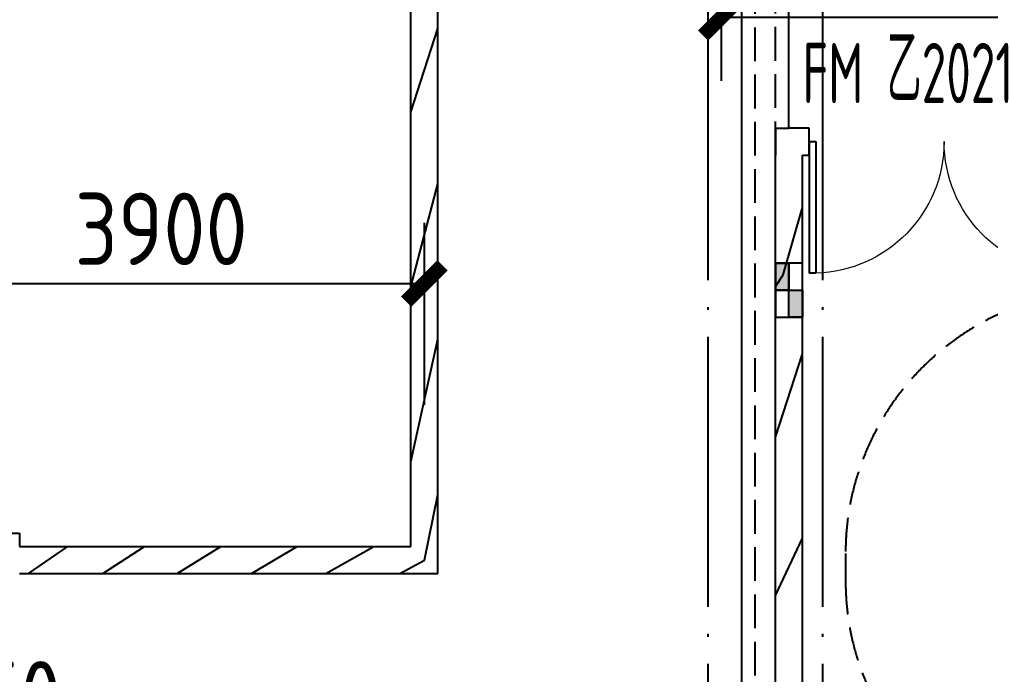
# Model space of a CAD drawing. Header units: inches. Extents: x 0 to 1813292486, y 0 to 3473589894.
# Drawn here: x 600610386 to 600617580, y 3473214071 to 3473218922 of the extents above; entities that cross this region are included whole.
import ezdxf

# ---------------------------------------------------------------- set-up
doc = ezdxf.new("R2010")
doc.units = ezdxf.units.IN
doc.header["$LTSCALE"] = 1000
doc.header["$MEASUREMENT"] = 0
doc.linetypes.add('AX-MALL-GIRD-200$0$DOTE', pattern=[2.4200000000000004, 2, -0.2, 0.02, -0.2])
doc.linetypes.add('AX-MALL-WALL-P02-QT$0$DASH', pattern=[0.35, 0.25, -0.1])
for name, color, linetype in [('A-Anno-Note', 241, 'Continuous'), ('AX-MALL-DIM-P02$0$A-Anno-Dims', 3, 'Continuous'), ('AX-MALL-DIM-P02$0$A-Detl-Thin', 131, 'Continuous'), ('AX-MALL-GIRD-200$0$A-Grid', 222, 'AX-MALL-GIRD-200$0$DOTE'), ('AX-MALL-P02-200$0$A-Anno-Note', 241, 'Continuous'), ('AX-MALL-WALL-P02$0$A-Anno-Note', 241, 'Continuous'), ('AX-MALL-WALL-P02-QT$0$A-Detl-Patt', 8, 'Continuous'), ('AX-MALL-WALL-P02-QT$0$A-Detl-Thin', 131, 'Continuous'), ('AX-MALL-WALL-P02-QT$0$A-Strs', 151, 'Continuous'), ('AX-MALL-WALL-P02-QT$0$A-Wall', 2, 'Continuous'), ('AX-MALL-WALL-P02-QT$0$A-Wall-Patt', 13, 'Continuous'), ('AX-MALL-WALL-P02-QT$0$A-Wind', 4, 'Continuous'), ('AX-MALL-WORD-P02$0$A-Wind-Iden', 11, 'Continuous'), ('AX-MALL-ZTKD-P02$0$A-Anno-Note', 241, 'Continuous'), ('SX-MALL-LT-TZ-2F(T)$0$SX-S1-TZ-(2F~3F)$0$TZ', 255, 'Continuous'), ('SX-MALL-LT-TZ-2F(T)$0$SX-S1-TZ-（-2F~-1F）$0$S-PATT-SOLD', 251, 'Continuous'), ('SX-MALL-TZ-2F~3F$0$S-DIMS', 81, 'Continuous')]:
    doc.layers.add(name, color=color, linetype=linetype)
doc.styles.add('AX-MALL-DIM-P02$0$_TCH_DIM_T3', font='gbenor.shx')
doc.styles.add('AX-MALL-WORD-P02$0$_TCH_WINDOW', font='gbenor.shx', dxfattribs={"bigfont": 'gbcbig.shx'})
doc.dimstyles.new('AX-MALL-DIM-P02$0$_TCH_ARCH&&180', dxfattribs={"dimtxt": 535.5, "dimasz": 270, "dimexe": 450, "dimexo": 450, "dimgap": 137.25, "dimtad": 1, "dimdec": 0, "dimzin": 0, "dimdsep": 46, "dimtxsty": 'AX-MALL-DIM-P02$0$_TCH_DIM_T3', "dimblk": 'AX-MALL-DIM-P02$0$_ArchTick', "dimcen": 0.09, "dimclrt": 7, "dimazin": 2, "dimtfac": 1, "dimtdec": 0, "dimtix": 1, "dimtmove": 2, "dimatfit": 3, "dimfxl": 500, "dimtolj": 1, "dimtzin": 0, "dimarcsym": 0})
pattern_1 = [(75.00000000004839, (-14278.19445574284, 156289.8254051208), (-153.3407249234246, 41.08752340989569), []), (75.00000000004839, (-14317.88195610046, 156358.5661673546), (-153.3407249234246, 41.08752340989569), [])]
pattern_2 = [(45, (0, 359.0227), (-353.55353201463, 353.55353201463), [])]

# ---------------------------------------------------------------- blocks, each defined once
blk = doc.blocks.new('AX-MALL-WORD-P02')
at = {"layer": 'AX-MALL-WORD-P02$0$A-Wind-Iden', "style": 'AX-MALL-WORD-P02$0$_TCH_WINDOW', "width": 0.7}
for s, height, p in [('FM', 446.25, (600419334.3488665, 3473065049.423315)), ('乙', 506.3829787234042, (600419919.7946846, 3473064831.327564)), ('2021', 446.25, (600420161.5933329, 3473064741.250471))]:
    blk.add_text(s, height=height, rotation=339.5681609059372, dxfattribs=at).set_placement(p)
blk = doc.blocks.new('AX-MALL-GIRD-200')
at = {"layer": 'AX-MALL-GIRD-200$0$A-Grid'}
for p, q in [((600448485.974502, 3473145311.278587), (600409756.4355524, 3473041347.551506)), ((600449282.4994268, 3473145014.54968), (600410552.9604772, 3473041050.822598))]:
    blk.add_line(p, q, dxfattribs=at)
blk = doc.blocks.new('AX-MALL-WALL-P02-QT$0$tj')
at = {"layer": 'AX-MALL-WALL-P02-QT$0$A-Detl-Patt'}
h = blk.add_hatch(dxfattribs=at)
h.set_pattern_fill('STEEL', color=256, scale=100.0000000000001, angle=50.43183869082386)
h.set_pattern_definition(pattern_1)
edge = h.paths.add_edge_path()
edge.add_line((88101.273016572, 47666.64152574539), (87883.93542659283, 47459.84604215622))
edge.add_line((87883.93542659283, 47459.84604215622), (91571.54751467705, 43584.64122533798))
edge.add_arc((262949.389629302, 558937.705083496), 543101.4133620498, 251.6057364187558, 260.0288666978238)
edge.add_arc((172180.8466627672, -2862.146247219684), 27099.9982179492, 64.7128659603706, 96.9316049602786, ccw=False)
edge.add_arc((262948.9730309481, 558936.3205539446), 543099.9677998082, 261.6155114784545, 271.7251478115656)
edge.add_line((279298.9759148359, 16082.51663446426), (279298.9759315252, 16382.65274763107))
edge.add_arc((262948.9742454757, 558936.3204835369), 542799.9676941936, 261.62020364125146, 271.7261014454634, ccw=False)
edge.add_arc((172180.8456921196, -2862.14609140989), 27400.00151046549, 64.80631838577902, 96.83815911678944)
edge.add_arc((262949.394896181, 558937.7037490648), 542801.4137571028, 251.6136389015772, 260.02417327084333, ccw=False)
edge.add_line((91737.26096642017, 43845.69257831573), (88101.273016572, 47666.64152574539))
h = blk.add_hatch(dxfattribs=at)
h.set_pattern_fill('STEEL', color=256, scale=100.0000000000001, angle=50.43183869082386)
h.set_pattern_definition(pattern_1)
edge = h.paths.add_edge_path()
edge.add_arc((274302.9537697641, 370915.3693751197), 354853.2281302969, 270.9601093956941, 275.9513128638887)
edge.add_line((311095.3180618286, 17974.67259407043), (323404.2928284407, 17664.898229599))
edge.add_arc((337498.5854798314, -5423.033113246463), 27049.98445535583, 84.4296474408203, 121.40245730350341, ccw=False)
edge.add_line((340124.270958662, 21499.21483898163), (352435.6233639717, 23411.5238032341))
edge.add_line((352435.6233639717, 23411.5238032341), (352460.3320846558, 23263.57286787033))
edge.add_arc((262948.9762239404, 558936.3422532297), 543099.989586636, 279.486523026639, 288.5053300047131)
edge.add_line((435325.042740941, 43917.80823612213), (435185.9318172932, 44187.60760259628))
edge.add_arc((262948.9762341097, 558936.342259489), 542799.9895904897, 279.51816553668203, 288.50044427399206, ccw=False)
edge.add_line((352706.5441896915, 23608.95860147476), (352681.7270303965, 23756.88773488998))
edge.add_line((352681.7270303965, 23756.88773488998), (340117.7681742907, 21803.84383869171))
edge.add_arc((337510.0970116529, -5455.006554111635), 27383.29552171703, 84.53552636432372, 121.2026843873002)
edge.add_line((323323.7129554749, 17967.02113437653), (311085.7617697716, 18275.00808191299))
edge.add_arc((274273.8104503512, 371474.5356685471), 355112.6948552598, 270.96411062040687, 275.9501261722048, ccw=False)
edge.add_line((280248.9759351015, 16412.11376953125), (280248.9759185314, 16111.96136569977))
blk = doc.blocks.new('SX-MALL-LT-TZ-2F(T)$0$SX-S1-TZ-（-2F~-1F）$0$55')
at = {"layer": 'SX-MALL-LT-TZ-2F(T)$0$SX-S1-TZ-（-2F~-1F）$0$S-PATT-SOLD'}
h = blk.add_hatch(color=251, dxfattribs=at)
h.dxf.hatch_style = 1
h.paths.add_polyline_path([(-77686.27864599228, -69171.32194757462), (-77486.27864456177, -69171.3219474554), (-77486.27864456177, -69271.32194751501), (-77686.27864551544, -69271.32194757462)])
h = blk.add_hatch(color=251, dxfattribs=at)
h.dxf.hatch_style = 1
h.paths.add_polyline_path([(-77886.27864646912, -69271.32194751501), (-77686.2786450386, -69271.32194751501), (-77686.27864456177, -69371.3219473958), (-77886.27864551544, -69371.3219473958)])
for p, q in [((-77686.2786450386, -69171.32194757462), (-77686.27864456177, -69371.3219474554)), ((-77886.27864551544, -69271.32194751501), (-77486.27864456177, -69271.32194751501))]:
    blk.add_line(p, q)
for points in [[(-77886.27864408493, -69371.32194751501), (-77486.27864408493, -69371.3219474554), (-77486.27864408493, -69171.3219474554), (-77886.27864456177, -69171.32194757462)], [(-77686.27864599228, -69171.32194757462), (-77486.27864456177, -69171.3219474554), (-77486.27864456177, -69271.32194751501), (-77686.27864551544, -69271.32194757462)], [(-77886.27864646912, -69271.32194751501), (-77686.2786450386, -69271.32194751501), (-77686.27864456177, -69371.3219473958), (-77886.27864551544, -69371.3219473958)]]:
    blk.add_lwpolyline(points, close=True)
blk = doc.blocks.new('SX-MALL-LT-TZ-2F(T)')
at = {"layer": 'SX-MALL-LT-TZ-2F(T)$0$SX-S1-TZ-(2F~3F)$0$TZ', "rotation": 69.56816131893139}
blk.add_blockref('SX-MALL-LT-TZ-2F(T)$0$SX-S1-TZ-（-2F~-1F）$0$55', (600380962.7080165, 3473160768.698394), dxfattribs=at)
blk = doc.blocks.new('SX-MALL-TZ-2F~3F')
at = {"layer": 'SX-MALL-TZ-2F~3F$0$S-DIMS', "rotation": 1.387142046460944e-06}
blk.add_blockref('SX-MALL-LT-TZ-2F(T)', (84.08594870567322, -14.53440642356873), dxfattribs=at)
blk = doc.blocks.new('AX-MALL-WALL-P02-QT$0$$DorLib2D$00000002')
for p, q in [((-0.5, -5.684341886080802e-17), (-0.5000000000000007, 0.4875)), ((-0.4750000000000007, 0.4875), (-0.5000000000000007, 0.4875)), ((-0.475, -2.842170943040401e-17), (-0.4750000000000007, 0.4875)), ((0.475, -2.842170943040401e-17), (0.4750000000000007, 0.4875)), ((0.4750000000000007, 0.4875), (0.5000000000000007, 0.4875)), ((0.5, -5.684341886080802e-17), (0.5000000000000007, 0.4875)), ((-0.5, -5.684341886080802e-17), (-0.475, -2.842170943040401e-17)), ((0.5, -5.684341886080802e-17), (0.475, -2.842170943040401e-17))]:
    blk.add_line(p, q)
at = {"lineweight": 13}
for centre, start, end in [((-0.4875, -4.263256414560601e-17), 0, 88.53071641864632), ((0.4875, -4.263256414560601e-17), 91.4692835813537, 180)]:
    blk.add_arc(centre, 0.4875, start, end, dxfattribs=at)
blk = doc.blocks.new('AX-MALL-WALL-P02-QT')
at = {"layer": 'AX-MALL-WALL-P02-QT$0$A-Wall-Patt'}
h = blk.add_hatch(dxfattribs=at)
h.set_pattern_fill('普通砖', color=256, scale=200, style=0)
h.set_pattern_definition(pattern_2)
h.paths.add_polyline_path([(600415469.1982447, 3473062984.667814), (600415586.7973076, 3473062727.431618), (600417436.9893157, 3473067693.998797), (600417319.390253, 3473067951.234993)])
h = blk.add_hatch(dxfattribs=at)
h.set_pattern_fill('普通砖', color=256, scale=200, style=0)
h.set_pattern_definition(pattern_2)
h.paths.add_polyline_path([(600419011.7006283, 3473064759.674589), (600419128.6869228, 3473064787.236126), (600419175.232634, 3473064912.181212), (600419081.5191948, 3473064947.092218)])
h = blk.add_hatch(dxfattribs=at)
h.set_pattern_fill('普通砖', color=256, scale=200, style=0)
h.set_pattern_definition(pattern_2)
h.paths.add_polyline_path([(600419199.122882, 3473064689.8543), (600419245.9774867, 3473064672.399585), (600419315.7960532, 3473064859.817214), (600419175.2326338, 3473064912.181212), (600419128.6869229, 3473064787.236126)])
h = blk.add_hatch(dxfattribs=at)
h.set_pattern_fill('普通砖', color=256, scale=200, style=0)
h.set_pattern_definition(pattern_2)
h.paths.add_polyline_path([(600418759.9942474, 3473063893.020679), (600418884.9393338, 3473063846.474968), (600419199.122882, 3473064689.8543), (600419128.6869229, 3473064787.236126), (600419011.7052526, 3473064759.672866), (600418732.4309874, 3473064010.002349)])
h = blk.add_hatch(dxfattribs=at)
h.set_pattern_fill('普通砖', color=256, scale=200, style=0)
h.set_pattern_definition(pattern_2)
h.paths.add_polyline_path([(600412036.88138, 3473064370.020106), (600411744.7359016, 3473064158.712228), (600412681.8240476, 3473063809.619397), (600412786.551897, 3473064090.745841)])
h = blk.add_hatch(dxfattribs=at)
h.set_pattern_fill('普通砖', color=256, scale=200, style=0)
h.set_pattern_definition(pattern_2)
h.paths.add_polyline_path([(600412751.6426142, 3473063997.037026), (600412681.8240479, 3473063809.619397), (600415586.7973076, 3473062727.431618), (600415469.1982447, 3473062984.667814)])
h = blk.add_hatch(dxfattribs=at)
h.set_pattern_fill('普通砖', color=256, scale=200, style=0)
h.set_pattern_definition(pattern_2)
h.paths.add_polyline_path([(600418662.6077958, 3473063822.586443), (600418759.9942474, 3473063893.020679), (600418732.4309874, 3473064010.002349)])
h = blk.add_hatch(dxfattribs=at)
h.set_pattern_fill('普通砖', color=256, scale=200, style=0)
h.set_pattern_definition(pattern_2)
h.paths.add_polyline_path([(600417321.3677464, 3473059840.268744), (600417418.7494407, 3473059910.704751), (600418884.9393338, 3473063846.474968), (600418759.9942474, 3473063893.020679), (600418662.612421, 3473063822.58472), (600417196.4225278, 3473059886.814502)])
at = {"layer": 'AX-MALL-WALL-P02-QT$0$A-Detl-Patt', "linetype": 'AX-MALL-WALL-P02-QT$0$DASH'}
for p, q in [((600411783.0245817, 3473045785.03125), (600444215.2818018, 3473132844.636178)), ((600411924.6820309, 3473045735.605952), (600444355.845043, 3473132792.272248))]:
    blk.add_line(p, q, dxfattribs=at)
at = {"layer": 'AX-MALL-WALL-P02-QT$0$A-Detl-Thin'}
blk.add_lwpolyline([(600416997.060102, 3473060067.796404), (600417231.3320075, 3473059980.523241), (600419081.5191947, 3473064947.092218), (600419175.2326337, 3473064912.181213), (600419873.4182957, 3473066786.357503), (600419545.4377502, 3473066908.539879)], close=True, dxfattribs=at)
at = {"layer": 'AX-MALL-WALL-P02-QT$0$A-Strs', "linetype": 'AX-MALL-WALL-P02-QT$0$DASH'}
blk.add_lwpolyline([(600420977.2203252, 3473062960.325319, 0.4142135621634755), (600418469.1674328, 3473061813.734459), (600418399.348867, 3473061626.316829, 0.4142135621629859), (600419545.9397238, 3473059118.263936, 0.4142135621629859)], format="xyb", dxfattribs=at)
at = {"layer": 'AX-MALL-WALL-P02-QT$0$A-Wall'}
for p, q in [((600415469.1982447, 3473062984.667814), (600417319.390253, 3473067951.234993)), ((600415586.7973076, 3473062727.431618), (600417436.9893157, 3473067693.998797)), ((600419081.5191948, 3473064947.092218), (600419011.7006283, 3473064759.674589)), ((600419081.5191948, 3473064947.092218), (600419175.232634, 3473064912.181212)), ((600419315.7960532, 3473064859.817214), (600419175.2326338, 3473064912.181212)), ((600419245.9774867, 3473064672.399585), (600419315.7960532, 3473064859.817214)), ((600418732.4309874, 3473064010.002349), (600419011.7052526, 3473064759.672866)), ((600419011.7006283, 3473064759.674589), (600419011.7052526, 3473064759.672866)), ((600418884.9393338, 3473063846.474968), (600419199.122882, 3473064689.8543)), ((600419199.122882, 3473064689.8543), (600419245.9774867, 3473064672.399585)), ((600412036.88138, 3473064370.020106), (600412786.551897, 3473064090.745841)), ((600412786.551897, 3473064090.745841), (600412751.6426142, 3473063997.037026)), ((600412751.6426142, 3473063997.037026), (600415469.1982447, 3473062984.667814)), ((600418732.4263619, 3473064010.004072), (600418662.6077958, 3473063822.586443)), ((600418732.4263619, 3473064010.004072), (600418732.4309874, 3473064010.002349)), ((600417196.4225278, 3473059886.814502), (600418662.612421, 3473063822.58472)), ((600417418.7494407, 3473059910.704751), (600418884.9393338, 3473063846.474968)), ((600418662.6077958, 3473063822.586443), (600418662.612421, 3473063822.58472)), ((600412681.8240479, 3473063809.619397), (600415586.7973076, 3473062727.431618))]:
    blk.add_line(p, q, dxfattribs=at)
at = {"layer": 'AX-MALL-WALL-P02-QT$0$A-Detl-Patt'}
blk.add_blockref('SX-MALL-TZ-2F~3F', (0, 0), dxfattribs=at)
at = {"layer": 'AX-MALL-WALL-P02-QT$0$A-Detl-Thin', "rotation": 339.5681613091762}
blk.add_blockref('AX-MALL-WALL-P02-QT$0$tj', (600144118.6961328, 3473128496.287411), dxfattribs=at)
at = {"layer": 'AX-MALL-WALL-P02-QT$0$A-Wind'}
blk.add_blockref('AX-MALL-GIRD-200', (0, 0), dxfattribs=at)
at = {"layer": 'AX-MALL-WALL-P02-QT$0$A-Wind', "xscale": 2000, "yscale": -2000, "zscale": 200, "rotation": 339.5681613079108}
blk.add_blockref('AX-MALL-WALL-P02-QT$0$$DorLib2D$00000002', (600420217.9749167, 3473064417.015568), dxfattribs=at)
blk = doc.blocks.new('AX-MALL-WALL-P02')
at = {"layer": 'AX-MALL-WALL-P02$0$A-Anno-Note'}
blk.add_blockref('AX-MALL-WORD-P02', (0, 0), dxfattribs=at)
blk.add_blockref('AX-MALL-WALL-P02-QT', (0, 0), dxfattribs=at)
blk = doc.blocks.new('AX-MALL-ZTKD-P02')
at = {"layer": 'AX-MALL-ZTKD-P02$0$A-Anno-Note'}
blk.add_blockref('AX-MALL-GIRD-200', (0, 0), dxfattribs=at)
blk = doc.blocks.new('AX-MALL-DIM-P02$0$_ArchTick')
at = {"color": 0, "linetype": 'ByBlock', "const_width": 0.4}
blk.add_lwpolyline([(-0.5, -0.5), (0.5, 0.5)], dxfattribs=at)
blk = doc.blocks.new('*D761')
at = {"layer": 'AX-MALL-DIM-P02$0$A-Anno-Dims', "color": 0, "lineweight": -2, "transparency": 16777216}
for p, q in [((600412274.8107548, 3473065295.163129), (600412745.4434638, 3473066558.507126)), ((600412588.3516896, 3473066136.81746), (600416242.9954689, 3473064775.355414)), ((600415929.4545338, 3473063933.701083), (600416400.0872431, 3473065197.04508))]:
    blk.add_line(p, q, dxfattribs=at)
at = {"layer": 'AX-MALL-DIM-P02$0$A-Anno-Dims', "color": 0, "lineweight": -2, "transparency": 16777216, "xscale": 270, "yscale": 270, "zscale": 270}
for p, rotation in [((600412588.3516896, 3473066136.81746), 159.5681613147865), ((600416242.9954689, 3473064775.355414), 339.5681613147865)]:
    blk.add_blockref('AX-MALL-DIM-P02$0$_ArchTick', p, dxfattribs=dict(at, rotation=rotation))
at = {"layer": 'AX-MALL-DIM-P02$0$A-Anno-Dims', "color": 7, "transparency": 16777216, "insert": (600414557.0561762, 3473065835.607136), "char_height": 535.5, "attachment_point": 5, "rotation": 339.5681613147865, "style": 'AX-MALL-DIM-P02$0$_TCH_DIM_T3'}
blk.add_mtext('\\A1;3900', dxfattribs=at)
blk = doc.blocks.new('*D775')
at = {"layer": 'AX-MALL-DIM-P02$0$A-Anno-Dims', "color": 0, "lineweight": -2, "transparency": 16777216}
for p, q in [((600410278.4989939, 3473062944.154982), (600410550.5754428, 3473063674.504025)), ((600410393.4836688, 3473063252.814359), (600413439.0201458, 3473062118.262658)), ((600413324.0354711, 3473061809.603281), (600413596.1119198, 3473062539.952323))]:
    blk.add_line(p, q, dxfattribs=at)
at = {"layer": 'AX-MALL-DIM-P02$0$A-Anno-Dims', "color": 0, "lineweight": -2, "transparency": 16777216, "xscale": 270, "yscale": 270, "zscale": 270}
for p, rotation in [((600410393.4836688, 3473063252.814359), 159.5681613331885), ((600413439.0201458, 3473062118.262658), 339.5681613331885)]:
    blk.add_blockref('AX-MALL-DIM-P02$0$_ArchTick', p, dxfattribs=dict(at, rotation=rotation))
at = {"layer": 'AX-MALL-DIM-P02$0$A-Anno-Dims', "color": 7, "transparency": 16777216, "insert": (600412057.6345041, 3473063065.059208), "char_height": 535.5, "attachment_point": 5, "rotation": 339.56816133318847, "style": 'AX-MALL-DIM-P02$0$_TCH_DIM_T3'}
blk.add_mtext('\\A1;3250', dxfattribs=at)
blk = doc.blocks.new('*D810')
at = {"layer": 'AX-MALL-DIM-P02$0$A-Anno-Dims', "color": 0, "lineweight": -2, "transparency": 16777216}
for p, q in [((600418828.8712488, 3473065414.708406), (600419150.0132242, 3473066276.766607)), ((600418992.92145, 3473065855.076941), (600421569.9138519, 3473064895.071654)), ((600421405.8636507, 3473064454.703119), (600421727.0056261, 3473065316.76132))]:
    blk.add_line(p, q, dxfattribs=at)
at = {"layer": 'AX-MALL-DIM-P02$0$A-Anno-Dims', "color": 0, "lineweight": -2, "transparency": 16777216, "xscale": 270, "yscale": 270, "zscale": 270}
for p, rotation in [((600418992.92145, 3473065855.076941), 159.5681613064112), ((600421569.9138519, 3473064895.071654), 339.5681613064111)]:
    blk.add_blockref('AX-MALL-DIM-P02$0$_ArchTick', p, dxfattribs=dict(at, rotation=rotation))
at = {"layer": 'AX-MALL-DIM-P02$0$A-Anno-Dims', "color": 7, "transparency": 16777216, "insert": (600420422.8002477, 3473065754.594997), "char_height": 535.5, "attachment_point": 5, "rotation": 339.5681613064112, "style": 'AX-MALL-DIM-P02$0$_TCH_DIM_T3'}
blk.add_mtext('\\A1;2750', dxfattribs=at)
blk = doc.blocks.new('AX-MALL-DIM-P02')
at = {"layer": 'AX-MALL-DIM-P02$0$A-Detl-Thin'}
blk.add_blockref('AX-MALL-ZTKD-P02', (-2.384185791015625e-06, 9.5367431640625e-07), dxfattribs=at)
at = {"layer": 'AX-MALL-DIM-P02$0$A-Anno-Dims'}
for p1, p2, distance, picture, middle in [((600412117.7189804, 3473064873.473462), (600415772.3627596, 3473063512.011416), 1348.1591909710148, '*D761', (600414557.0561762, 3473065835.607136)), ((600418671.7794744, 3473064993.01874), (600421248.7718765, 3473064033.013453), 919.9328834184305, '*D810', (600420422.8002477, 3473065754.594997)), ((600410121.4072198, 3473062522.465316), (600413166.9436969, 3473061387.913614), 779.3813704464386, '*D775', (600412057.6345041, 3473063065.059208))]:
    dim = blk.add_aligned_dim(p1=p1, p2=p2, distance=distance, dimstyle='AX-MALL-DIM-P02$0$_TCH_ARCH&&180', dxfattribs=at)
    dim.commit()
    dim.dimension.update_dxf_attribs({"geometry": picture, "text_midpoint": middle})
blk = doc.blocks.new('AX-MALL-P02-200')
at = {"layer": 'AX-MALL-P02-200$0$A-Anno-Note'}
blk.add_blockref('AX-MALL-WALL-P02', (0, 0), dxfattribs=at)
blk.add_blockref('AX-MALL-DIM-P02', (0, 0), dxfattribs=at)

msp = doc.modelspace()

# ---------------------------------------------------------------- block references
at = {"layer": 'A-Anno-Note', "rotation": 20.43183869077545}
msp.add_blockref('AX-MALL-P02-200', (1250392458.527329, 9048125.682563305), dxfattribs=at)

doc.saveas('drawing.dxf')
